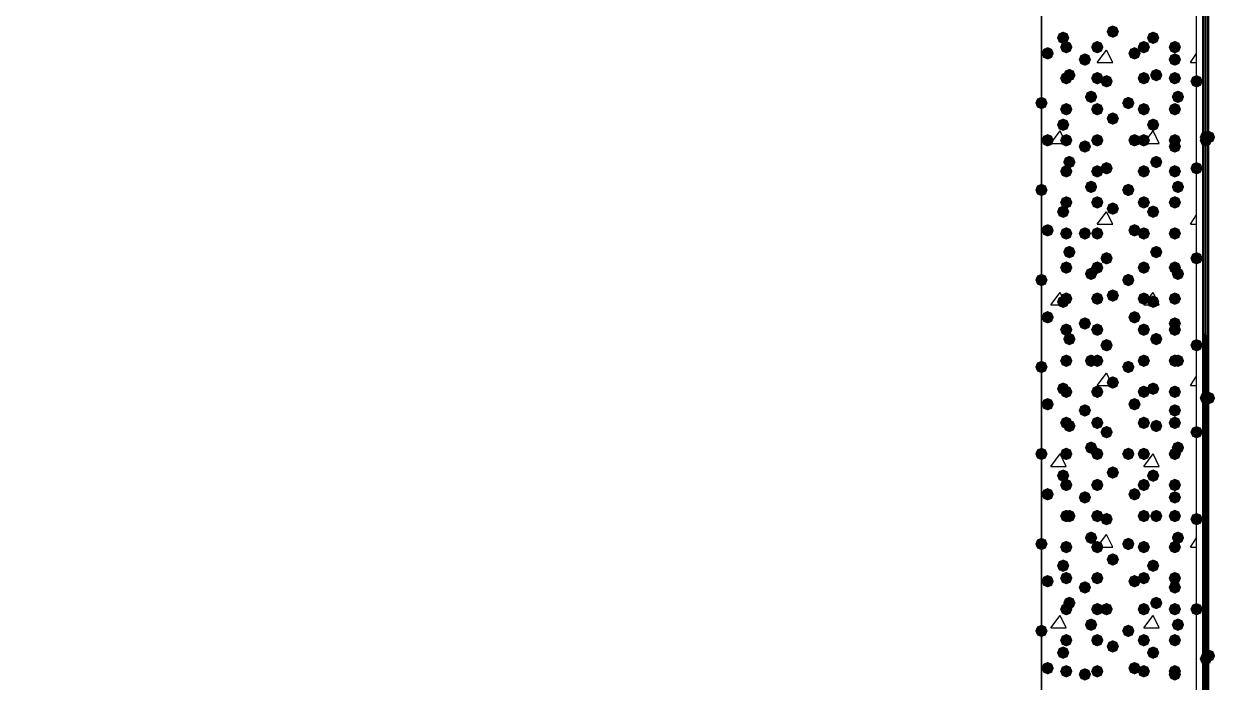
# Model space of a CAD drawing. Header units: millimetres. Extents: x 0 to 420, y 0 to 297.
# Drawn here: x 370.88 to 387.14, y 167.45 to 176.42 of the extents above; entities that cross this region are included whole.
import ezdxf

# ---------------------------------------------------------------- set-up
doc = ezdxf.new("R2010")
doc.units = ezdxf.units.MM
doc.layers.get('0').update_dxf_attribs({"linetype": 'CONTINUOUS'})

msp = doc.modelspace()

# ---------------------------------------------------------------- hatches: boundary and pattern name
at = {"true_color": 0x000007}
h = msp.add_hatch(color=0, dxfattribs=at)
h.paths.add_polyline_path([(387.011333, 228.049667), (386.969, 228.049667), (387.011333, 84.455)], flags=0)
h.paths.add_polyline_path([(386.969, 228.049667), (387.011333, 84.455), (386.969, 84.455)], flags=0)
at = {"true_color": 0x000008}
for points in [[(385.826, 176.318333), (385.801129, 176.258537), (385.741333, 176.233667), (385.681537, 176.258537), (385.656667, 176.318333), (385.681537, 176.378129), (385.741333, 176.403), (385.801129, 176.378129)], [(385.148667, 176.233667), (385.123796, 176.173871), (385.064, 176.149), (385.004204, 176.173871), (384.979333, 176.233667), (385.004204, 176.293462), (385.064, 176.318333), (385.123796, 176.293463)], [(386.376333, 176.233667), (386.351462, 176.173871), (386.291667, 176.149), (386.231871, 176.173871), (386.207, 176.233667), (386.231871, 176.293462), (386.291667, 176.318333), (386.351462, 176.293463)], [(384.937, 176.022), (384.912129, 175.962204), (384.852333, 175.937333), (384.792537, 175.962204), (384.767667, 176.022), (384.792537, 176.081796), (384.852333, 176.106667), (384.912129, 176.081796)], [(385.191, 176.106667), (385.166129, 176.046871), (385.106333, 176.022), (385.046538, 176.046871), (385.021667, 176.106667), (385.046537, 176.166462), (385.106333, 176.191333), (385.166129, 176.166463)], [(385.614333, 176.106667), (385.589462, 176.046871), (385.529667, 176.022), (385.469871, 176.046871), (385.445, 176.106667), (385.469871, 176.166462), (385.529667, 176.191333), (385.589462, 176.166463)], [(386.122333, 176.022), (386.097462, 175.962204), (386.037667, 175.937333), (385.977871, 175.962204), (385.953, 176.022), (385.977871, 176.081796), (386.037667, 176.106667), (386.097462, 176.081796)], [(386.249333, 176.106667), (386.224462, 176.046871), (386.164667, 176.022), (386.104871, 176.046871), (386.08, 176.106667), (386.104871, 176.166462), (386.164667, 176.191333), (386.224462, 176.166463)], [(386.672667, 176.106667), (386.647796, 176.046871), (386.588, 176.022), (386.528204, 176.046871), (386.503333, 176.106667), (386.528204, 176.166462), (386.588, 176.191333), (386.647796, 176.166463)], [(385.445, 175.937333), (385.420129, 175.877537), (385.360333, 175.852667), (385.300538, 175.877537), (385.275667, 175.937333), (385.300537, 175.997129), (385.360333, 176.022), (385.420129, 175.997129)], [(386.672667, 175.937333), (386.647796, 175.877537), (386.588, 175.852667), (386.528204, 175.877537), (386.503333, 175.937333), (386.528204, 175.997129), (386.588, 176.022), (386.647796, 175.997129)], [(385.191, 175.683333), (385.166129, 175.623538), (385.106333, 175.598667), (385.046538, 175.623538), (385.021667, 175.683333), (385.046537, 175.743129), (385.106333, 175.768), (385.166129, 175.743129)], [(385.233333, 175.725667), (385.208463, 175.665871), (385.148667, 175.641), (385.088871, 175.665871), (385.064, 175.725667), (385.088871, 175.785462), (385.148667, 175.810333), (385.208462, 175.785463)], [(385.614333, 175.683333), (385.589462, 175.623538), (385.529667, 175.598667), (385.469871, 175.623538), (385.445, 175.683333), (385.469871, 175.743129), (385.529667, 175.768), (385.589462, 175.743129)], [(386.249333, 175.683333), (386.224462, 175.623538), (386.164667, 175.598667), (386.104871, 175.623538), (386.08, 175.683333), (386.104871, 175.743129), (386.164667, 175.768), (386.224462, 175.743129)], [(386.418667, 175.725667), (386.393796, 175.665871), (386.334, 175.641), (386.274204, 175.665871), (386.249333, 175.725667), (386.274204, 175.785462), (386.334, 175.810333), (386.393796, 175.785463)], [(386.672667, 175.683333), (386.647796, 175.623538), (386.588, 175.598667), (386.528204, 175.623538), (386.503333, 175.683333), (386.528204, 175.743129), (386.588, 175.768), (386.647796, 175.743129)], [(385.741333, 175.641), (385.716462, 175.581204), (385.656667, 175.556333), (385.596871, 175.581204), (385.572, 175.641), (385.596871, 175.700796), (385.656667, 175.725667), (385.716462, 175.700796)], [(386.969, 175.641), (386.944129, 175.581204), (386.884333, 175.556333), (386.824537, 175.581204), (386.799667, 175.641), (386.824537, 175.700796), (386.884333, 175.725667), (386.944129, 175.700796)], [(384.852333, 175.344667), (384.827462, 175.284871), (384.767667, 175.26), (384.707871, 175.284871), (384.683, 175.344667), (384.707871, 175.404462), (384.767667, 175.429333), (384.827462, 175.404463)], [(385.529667, 175.429333), (385.504796, 175.369537), (385.445, 175.344667), (385.385204, 175.369537), (385.360333, 175.429333), (385.385204, 175.489129), (385.445, 175.514), (385.504796, 175.489129)], [(386.037667, 175.344667), (386.012796, 175.284871), (385.953, 175.26), (385.893204, 175.284871), (385.868333, 175.344667), (385.893204, 175.404462), (385.953, 175.429333), (386.012796, 175.404463)], [(386.715, 175.429333), (386.690129, 175.369537), (386.630333, 175.344667), (386.570538, 175.369537), (386.545667, 175.429333), (386.570537, 175.489129), (386.630333, 175.514), (386.690129, 175.489129)], [(385.191, 175.26), (385.166129, 175.200204), (385.106333, 175.175333), (385.046538, 175.200204), (385.021667, 175.26), (385.046537, 175.319796), (385.106333, 175.344667), (385.166129, 175.319796)], [(385.614333, 175.26), (385.589462, 175.200204), (385.529667, 175.175333), (385.469871, 175.200204), (385.445, 175.26), (385.469871, 175.319796), (385.529667, 175.344667), (385.589462, 175.319796)], [(386.249333, 175.26), (386.224462, 175.200204), (386.164667, 175.175333), (386.104871, 175.200204), (386.08, 175.26), (386.104871, 175.319796), (386.164667, 175.344667), (386.224462, 175.319796)], [(386.672667, 175.26), (386.647796, 175.200204), (386.588, 175.175333), (386.528204, 175.200204), (386.503333, 175.26), (386.528204, 175.319796), (386.588, 175.344667), (386.647796, 175.319796)], [(385.148667, 175.048333), (385.123796, 174.988537), (385.064, 174.963667), (385.004204, 174.988537), (384.979333, 175.048333), (385.004204, 175.108129), (385.064, 175.133), (385.123796, 175.108129)], [(385.826, 175.133), (385.801129, 175.073204), (385.741333, 175.048333), (385.681537, 175.073204), (385.656667, 175.133), (385.681537, 175.192796), (385.741333, 175.217667), (385.801129, 175.192796)], [(386.376333, 175.048333), (386.351462, 174.988537), (386.291667, 174.963667), (386.231871, 174.988537), (386.207, 175.048333), (386.231871, 175.108129), (386.291667, 175.133), (386.351462, 175.108129)], [(384.937, 174.836667), (384.912129, 174.776871), (384.852333, 174.752), (384.792537, 174.776871), (384.767667, 174.836667), (384.792537, 174.896462), (384.852333, 174.921333), (384.912129, 174.896463)], [(385.191, 174.836667), (385.166129, 174.776871), (385.106333, 174.752), (385.046538, 174.776871), (385.021667, 174.836667), (385.046537, 174.896462), (385.106333, 174.921333), (385.166129, 174.896463)], [(385.614333, 174.836667), (385.589462, 174.776871), (385.529667, 174.752), (385.469871, 174.776871), (385.445, 174.836667), (385.469871, 174.896462), (385.529667, 174.921333), (385.589462, 174.896463)], [(386.122333, 174.836667), (386.097462, 174.776871), (386.037667, 174.752), (385.977871, 174.776871), (385.953, 174.836667), (385.977871, 174.896462), (386.037667, 174.921333), (386.097462, 174.896463)], [(386.249333, 174.836667), (386.224462, 174.776871), (386.164667, 174.752), (386.104871, 174.776871), (386.08, 174.836667), (386.104871, 174.896462), (386.164667, 174.921333), (386.224462, 174.896463)], [(386.672667, 174.836667), (386.647796, 174.776871), (386.588, 174.752), (386.528204, 174.776871), (386.503333, 174.836667), (386.528204, 174.896462), (386.588, 174.921333), (386.647796, 174.896463)], [(385.445, 174.752), (385.420129, 174.692204), (385.360333, 174.667333), (385.300538, 174.692204), (385.275667, 174.752), (385.300537, 174.811796), (385.360333, 174.836667), (385.420129, 174.811796)], [(386.672667, 174.752), (386.647796, 174.692204), (386.588, 174.667333), (386.528204, 174.692204), (386.503333, 174.752), (386.528204, 174.811796), (386.588, 174.836667), (386.647796, 174.811796)], [(385.233333, 174.540333), (385.208463, 174.480537), (385.148667, 174.455667), (385.088871, 174.480537), (385.064, 174.540333), (385.088871, 174.600129), (385.148667, 174.625), (385.208462, 174.600129)], [(386.418667, 174.540333), (386.393796, 174.480537), (386.334, 174.455667), (386.274204, 174.480537), (386.249333, 174.540333), (386.274204, 174.600129), (386.334, 174.625), (386.393796, 174.600129)], [(385.191, 174.413333), (385.166129, 174.353537), (385.106333, 174.328667), (385.046538, 174.353537), (385.021667, 174.413333), (385.046537, 174.473129), (385.106333, 174.498), (385.166129, 174.473129)], [(385.614333, 174.413333), (385.589462, 174.353537), (385.529667, 174.328667), (385.469871, 174.353537), (385.445, 174.413333), (385.469871, 174.473129), (385.529667, 174.498), (385.589462, 174.473129)], [(385.741333, 174.455667), (385.716462, 174.395871), (385.656667, 174.371), (385.596871, 174.395871), (385.572, 174.455667), (385.596871, 174.515462), (385.656667, 174.540333), (385.716462, 174.515463)], [(386.249333, 174.413333), (386.224462, 174.353537), (386.164667, 174.328667), (386.104871, 174.353537), (386.08, 174.413333), (386.104871, 174.473129), (386.164667, 174.498), (386.224462, 174.473129)], [(386.672667, 174.413333), (386.647796, 174.353537), (386.588, 174.328667), (386.528204, 174.353537), (386.503333, 174.413333), (386.528204, 174.473129), (386.588, 174.498), (386.647796, 174.473129)], [(386.969, 174.455667), (386.944129, 174.395871), (386.884333, 174.371), (386.824537, 174.395871), (386.799667, 174.455667), (386.824537, 174.515462), (386.884333, 174.540333), (386.944129, 174.515463)], [(385.529667, 174.201667), (385.504796, 174.141871), (385.445, 174.117), (385.385204, 174.141871), (385.360333, 174.201667), (385.385204, 174.261462), (385.445, 174.286333), (385.504796, 174.261463)], [(386.715, 174.201667), (386.690129, 174.141871), (386.630333, 174.117), (386.570538, 174.141871), (386.545667, 174.201667), (386.570537, 174.261462), (386.630333, 174.286333), (386.690129, 174.261463)], [(384.852333, 174.159333), (384.827462, 174.099538), (384.767667, 174.074667), (384.707871, 174.099538), (384.683, 174.159333), (384.707871, 174.219129), (384.767667, 174.244), (384.827462, 174.219129)], [(386.037667, 174.159333), (386.012796, 174.099538), (385.953, 174.074667), (385.893204, 174.099538), (385.868333, 174.159333), (385.893204, 174.219129), (385.953, 174.244), (386.012796, 174.219129)], [(385.148667, 173.863), (385.123796, 173.803204), (385.064, 173.778333), (385.004204, 173.803204), (384.979333, 173.863), (385.004204, 173.922796), (385.064, 173.947667), (385.123796, 173.922796)], [(385.191, 173.99), (385.166129, 173.930204), (385.106333, 173.905333), (385.046538, 173.930204), (385.021667, 173.99), (385.046537, 174.049796), (385.106333, 174.074667), (385.166129, 174.049796)], [(385.614333, 173.99), (385.589462, 173.930204), (385.529667, 173.905333), (385.469871, 173.930204), (385.445, 173.99), (385.469871, 174.049796), (385.529667, 174.074667), (385.589462, 174.049796)], [(385.826, 173.905333), (385.801129, 173.845537), (385.741333, 173.820667), (385.681537, 173.845537), (385.656667, 173.905333), (385.681537, 173.965129), (385.741333, 173.99), (385.801129, 173.965129)], [(386.249333, 173.99), (386.224462, 173.930204), (386.164667, 173.905333), (386.104871, 173.930204), (386.08, 173.99), (386.104871, 174.049796), (386.164667, 174.074667), (386.224462, 174.049796)], [(386.376333, 173.863), (386.351462, 173.803204), (386.291667, 173.778333), (386.231871, 173.803204), (386.207, 173.863), (386.231871, 173.922796), (386.291667, 173.947667), (386.351462, 173.922796)], [(386.672667, 173.99), (386.647796, 173.930204), (386.588, 173.905333), (386.528204, 173.930204), (386.503333, 173.99), (386.528204, 174.049796), (386.588, 174.074667), (386.647796, 174.049796)], [(384.937, 173.609), (384.912129, 173.549204), (384.852333, 173.524333), (384.792537, 173.549204), (384.767667, 173.609), (384.792537, 173.668796), (384.852333, 173.693667), (384.912129, 173.668796)], [(385.191, 173.566667), (385.166129, 173.506871), (385.106333, 173.482), (385.046538, 173.506871), (385.021667, 173.566667), (385.046537, 173.626462), (385.106333, 173.651333), (385.166129, 173.626463)], [(385.445, 173.566667), (385.420129, 173.506871), (385.360333, 173.482), (385.300538, 173.506871), (385.275667, 173.566667), (385.300537, 173.626462), (385.360333, 173.651333), (385.420129, 173.626463)], [(385.614333, 173.566667), (385.589462, 173.506871), (385.529667, 173.482), (385.469871, 173.506871), (385.445, 173.566667), (385.469871, 173.626462), (385.529667, 173.651333), (385.589462, 173.626463)], [(386.122333, 173.609), (386.097462, 173.549204), (386.037667, 173.524333), (385.977871, 173.549204), (385.953, 173.609), (385.977871, 173.668796), (386.037667, 173.693667), (386.097462, 173.668796)], [(386.249333, 173.566667), (386.224462, 173.506871), (386.164667, 173.482), (386.104871, 173.506871), (386.08, 173.566667), (386.104871, 173.626462), (386.164667, 173.651333), (386.224462, 173.626463)], [(386.672667, 173.566667), (386.647796, 173.506871), (386.588, 173.482), (386.528204, 173.506871), (386.503333, 173.566667), (386.528204, 173.626462), (386.588, 173.651333), (386.647796, 173.626463)], [(386.672667, 173.566667), (386.647796, 173.506871), (386.588, 173.482), (386.528204, 173.506871), (386.503333, 173.566667), (386.528204, 173.626462), (386.588, 173.651333), (386.647796, 173.626463)], [(385.233333, 173.312667), (385.208463, 173.252871), (385.148667, 173.228), (385.088871, 173.252871), (385.064, 173.312667), (385.088871, 173.372462), (385.148667, 173.397333), (385.208462, 173.372463)], [(385.741333, 173.228), (385.716462, 173.168204), (385.656667, 173.143333), (385.596871, 173.168204), (385.572, 173.228), (385.596871, 173.287796), (385.656667, 173.312667), (385.716462, 173.287796)], [(386.418667, 173.312667), (386.393796, 173.252871), (386.334, 173.228), (386.274204, 173.252871), (386.249333, 173.312667), (386.274204, 173.372462), (386.334, 173.397333), (386.393796, 173.372463)], [(386.969, 173.228), (386.944129, 173.168204), (386.884333, 173.143333), (386.824537, 173.168204), (386.799667, 173.228), (386.824537, 173.287796), (386.884333, 173.312667), (386.944129, 173.287796)], [(385.191, 173.101), (385.166129, 173.041204), (385.106333, 173.016333), (385.046538, 173.041204), (385.021667, 173.101), (385.046537, 173.160796), (385.106333, 173.185667), (385.166129, 173.160796)], [(385.614333, 173.101), (385.589462, 173.041204), (385.529667, 173.016333), (385.469871, 173.041204), (385.445, 173.101), (385.469871, 173.160796), (385.529667, 173.185667), (385.589462, 173.160796)], [(386.249333, 173.101), (386.224462, 173.041204), (386.164667, 173.016333), (386.104871, 173.041204), (386.08, 173.101), (386.104871, 173.160796), (386.164667, 173.185667), (386.224462, 173.160796)], [(386.672667, 173.101), (386.647796, 173.041204), (386.588, 173.016333), (386.528204, 173.041204), (386.503333, 173.101), (386.528204, 173.160796), (386.588, 173.185667), (386.647796, 173.160796)], [(384.852333, 172.931667), (384.827462, 172.871871), (384.767667, 172.847), (384.707871, 172.871871), (384.683, 172.931667), (384.707871, 172.991462), (384.767667, 173.016333), (384.827462, 172.991463)], [(385.529667, 173.016333), (385.504796, 172.956537), (385.445, 172.931667), (385.385204, 172.956537), (385.360333, 173.016333), (385.385204, 173.076129), (385.445, 173.101), (385.504796, 173.076129)], [(386.037667, 172.931667), (386.012796, 172.871871), (385.953, 172.847), (385.893204, 172.871871), (385.868333, 172.931667), (385.893204, 172.991462), (385.953, 173.016333), (386.012796, 172.991463)], [(386.715, 173.016333), (386.690129, 172.956537), (386.630333, 172.931667), (386.570538, 172.956537), (386.545667, 173.016333), (386.570537, 173.076129), (386.630333, 173.101), (386.690129, 173.076129)], [(385.826, 172.72), (385.801129, 172.660204), (385.741333, 172.635333), (385.681537, 172.660204), (385.656667, 172.72), (385.681537, 172.779796), (385.741333, 172.804667), (385.801129, 172.779796)], [(385.148667, 172.635333), (385.123796, 172.575537), (385.064, 172.550667), (385.004204, 172.575537), (384.979333, 172.635333), (385.004204, 172.695129), (385.064, 172.72), (385.123796, 172.695129)], [(385.191, 172.677667), (385.166129, 172.617871), (385.106333, 172.593), (385.046538, 172.617871), (385.021667, 172.677667), (385.046537, 172.737462), (385.106333, 172.762333), (385.166129, 172.737463)], [(385.614333, 172.677667), (385.589462, 172.617871), (385.529667, 172.593), (385.469871, 172.617871), (385.445, 172.677667), (385.469871, 172.737462), (385.529667, 172.762333), (385.589462, 172.737463)], [(386.249333, 172.677667), (386.224462, 172.617871), (386.164667, 172.593), (386.104871, 172.617871), (386.08, 172.677667), (386.104871, 172.737462), (386.164667, 172.762333), (386.224462, 172.737463)], [(386.376333, 172.635333), (386.351462, 172.575537), (386.291667, 172.550667), (386.231871, 172.575537), (386.207, 172.635333), (386.231871, 172.695129), (386.291667, 172.72), (386.351462, 172.695129)], [(386.672667, 172.677667), (386.647796, 172.617871), (386.588, 172.593), (386.528204, 172.617871), (386.503333, 172.677667), (386.528204, 172.737462), (386.588, 172.762333), (386.647796, 172.737463)], [(384.937, 172.423667), (384.912129, 172.363871), (384.852333, 172.339), (384.792537, 172.363871), (384.767667, 172.423667), (384.792537, 172.483462), (384.852333, 172.508333), (384.912129, 172.483463)], [(386.122333, 172.423667), (386.097462, 172.363871), (386.037667, 172.339), (385.977871, 172.363871), (385.953, 172.423667), (385.977871, 172.483462), (386.037667, 172.508333), (386.097462, 172.483463)], [(385.191, 172.254333), (385.166129, 172.194537), (385.106333, 172.169667), (385.046538, 172.194537), (385.021667, 172.254333), (385.046537, 172.314129), (385.106333, 172.339), (385.166129, 172.314129)], [(385.445, 172.339), (385.420129, 172.279204), (385.360333, 172.254333), (385.300538, 172.279204), (385.275667, 172.339), (385.300537, 172.398796), (385.360333, 172.423667), (385.420129, 172.398796)], [(385.614333, 172.254333), (385.589462, 172.194537), (385.529667, 172.169667), (385.469871, 172.194537), (385.445, 172.254333), (385.469871, 172.314129), (385.529667, 172.339), (385.589462, 172.314129)], [(386.249333, 172.254333), (386.224462, 172.194537), (386.164667, 172.169667), (386.104871, 172.194537), (386.08, 172.254333), (386.104871, 172.314129), (386.164667, 172.339), (386.224462, 172.314129)], [(386.672667, 172.339), (386.647796, 172.279204), (386.588, 172.254333), (386.528204, 172.279204), (386.503333, 172.339), (386.528204, 172.398796), (386.588, 172.423667), (386.647796, 172.398796)], [(386.672667, 172.254333), (386.647796, 172.194537), (386.588, 172.169667), (386.528204, 172.194537), (386.503333, 172.254333), (386.528204, 172.314129), (386.588, 172.339), (386.647796, 172.314129)], [(385.233333, 172.127333), (385.208463, 172.067537), (385.148667, 172.042667), (385.088871, 172.067537), (385.064, 172.127333), (385.088871, 172.187129), (385.148667, 172.212), (385.208462, 172.187129)], [(386.418667, 172.127333), (386.393796, 172.067537), (386.334, 172.042667), (386.274204, 172.067537), (386.249333, 172.127333), (386.274204, 172.187129), (386.334, 172.212), (386.393796, 172.187129)], [(385.741333, 172.042667), (385.716462, 171.982871), (385.656667, 171.958), (385.596871, 171.982871), (385.572, 172.042667), (385.596871, 172.102462), (385.656667, 172.127333), (385.716462, 172.102463)], [(386.969, 172.042667), (386.944129, 171.982871), (386.884333, 171.958), (386.824537, 171.982871), (386.799667, 172.042667), (386.824537, 172.102462), (386.884333, 172.127333), (386.944129, 172.102463)], [(384.852333, 171.746333), (384.827462, 171.686537), (384.767667, 171.661667), (384.707871, 171.686537), (384.683, 171.746333), (384.707871, 171.806129), (384.767667, 171.831), (384.827462, 171.806129)], [(385.191, 171.831), (385.166129, 171.771204), (385.106333, 171.746333), (385.046538, 171.771204), (385.021667, 171.831), (385.046537, 171.890796), (385.106333, 171.915667), (385.166129, 171.890796)], [(385.529667, 171.831), (385.504796, 171.771204), (385.445, 171.746333), (385.385204, 171.771204), (385.360333, 171.831), (385.385204, 171.890796), (385.445, 171.915667), (385.504796, 171.890796)], [(385.614333, 171.831), (385.589462, 171.771204), (385.529667, 171.746333), (385.469871, 171.771204), (385.445, 171.831), (385.469871, 171.890796), (385.529667, 171.915667), (385.589462, 171.890796)], [(386.037667, 171.746333), (386.012796, 171.686537), (385.953, 171.661667), (385.893204, 171.686537), (385.868333, 171.746333), (385.893204, 171.806129), (385.953, 171.831), (386.012796, 171.806129)], [(386.249333, 171.831), (386.224462, 171.771204), (386.164667, 171.746333), (386.104871, 171.771204), (386.08, 171.831), (386.104871, 171.890796), (386.164667, 171.915667), (386.224462, 171.890796)], [(386.672667, 171.831), (386.647796, 171.771204), (386.588, 171.746333), (386.528204, 171.771204), (386.503333, 171.831), (386.528204, 171.890796), (386.588, 171.915667), (386.647796, 171.890796)], [(386.715, 171.831), (386.690129, 171.771204), (386.630333, 171.746333), (386.570538, 171.771204), (386.545667, 171.831), (386.570537, 171.890796), (386.630333, 171.915667), (386.690129, 171.890796)], [(385.148667, 171.45), (385.123796, 171.390204), (385.064, 171.365333), (385.004204, 171.390204), (384.979333, 171.45), (385.004204, 171.509796), (385.064, 171.534667), (385.123796, 171.509796)], [(385.826, 171.534667), (385.801129, 171.474871), (385.741333, 171.45), (385.681537, 171.474871), (385.656667, 171.534667), (385.681537, 171.594462), (385.741333, 171.619333), (385.801129, 171.594463)], [(386.376333, 171.45), (386.351462, 171.390204), (386.291667, 171.365333), (386.231871, 171.390204), (386.207, 171.45), (386.231871, 171.509796), (386.291667, 171.534667), (386.351462, 171.509796)], [(385.191, 171.407667), (385.166129, 171.347871), (385.106333, 171.323), (385.046538, 171.347871), (385.021667, 171.407667), (385.046537, 171.467462), (385.106333, 171.492333), (385.166129, 171.467463)], [(385.614333, 171.407667), (385.589462, 171.347871), (385.529667, 171.323), (385.469871, 171.347871), (385.445, 171.407667), (385.469871, 171.467462), (385.529667, 171.492333), (385.589462, 171.467463)], [(386.249333, 171.407667), (386.224462, 171.347871), (386.164667, 171.323), (386.104871, 171.347871), (386.08, 171.407667), (386.104871, 171.467462), (386.164667, 171.492333), (386.224462, 171.467463)], [(386.672667, 171.407667), (386.647796, 171.347871), (386.588, 171.323), (386.528204, 171.347871), (386.503333, 171.407667), (386.528204, 171.467462), (386.588, 171.492333), (386.647796, 171.467463)], [(384.937, 171.238333), (384.912129, 171.178537), (384.852333, 171.153667), (384.792537, 171.178537), (384.767667, 171.238333), (384.792537, 171.298129), (384.852333, 171.323), (384.912129, 171.298129)], [(385.445, 171.153667), (385.420129, 171.093871), (385.360333, 171.069), (385.300538, 171.093871), (385.275667, 171.153667), (385.300537, 171.213462), (385.360333, 171.238333), (385.420129, 171.213463)], [(386.122333, 171.238333), (386.097462, 171.178537), (386.037667, 171.153667), (385.977871, 171.178537), (385.953, 171.238333), (385.977871, 171.298129), (386.037667, 171.323), (386.097462, 171.298129)], [(386.672667, 171.153667), (386.647796, 171.093871), (386.588, 171.069), (386.528204, 171.093871), (386.503333, 171.153667), (386.528204, 171.213462), (386.588, 171.238333), (386.647796, 171.213463)], [(385.191, 170.984333), (385.166129, 170.924537), (385.106333, 170.899667), (385.046538, 170.924537), (385.021667, 170.984333), (385.046537, 171.044129), (385.106333, 171.069), (385.166129, 171.044129)], [(385.233333, 170.942), (385.208463, 170.882204), (385.148667, 170.857333), (385.088871, 170.882204), (385.064, 170.942), (385.088871, 171.001796), (385.148667, 171.026667), (385.208462, 171.001796)], [(385.614333, 170.984333), (385.589462, 170.924537), (385.529667, 170.899667), (385.469871, 170.924537), (385.445, 170.984333), (385.469871, 171.044129), (385.529667, 171.069), (385.589462, 171.044129)], [(386.249333, 170.984333), (386.224462, 170.924537), (386.164667, 170.899667), (386.104871, 170.924537), (386.08, 170.984333), (386.104871, 171.044129), (386.164667, 171.069), (386.224462, 171.044129)], [(386.418667, 170.942), (386.393796, 170.882204), (386.334, 170.857333), (386.274204, 170.882204), (386.249333, 170.942), (386.274204, 171.001796), (386.334, 171.026667), (386.393796, 171.001796)], [(386.672667, 170.984333), (386.647796, 170.924537), (386.588, 170.899667), (386.528204, 170.924537), (386.503333, 170.984333), (386.528204, 171.044129), (386.588, 171.069), (386.647796, 171.044129)], [(385.741333, 170.857333), (385.716462, 170.797537), (385.656667, 170.772667), (385.596871, 170.797537), (385.572, 170.857333), (385.596871, 170.917129), (385.656667, 170.942), (385.716462, 170.917129)], [(386.969, 170.857333), (386.944129, 170.797537), (386.884333, 170.772667), (386.824537, 170.797537), (386.799667, 170.857333), (386.824537, 170.917129), (386.884333, 170.942), (386.944129, 170.917129)], [(385.529667, 170.645667), (385.504796, 170.585871), (385.445, 170.561), (385.385204, 170.585871), (385.360333, 170.645667), (385.385204, 170.705462), (385.445, 170.730333), (385.504796, 170.705463)], [(386.715, 170.645667), (386.690129, 170.585871), (386.630333, 170.561), (386.570538, 170.585871), (386.545667, 170.645667), (386.570537, 170.705462), (386.630333, 170.730333), (386.690129, 170.705463)], [(384.852333, 170.561), (384.827462, 170.501204), (384.767667, 170.476333), (384.707871, 170.501204), (384.683, 170.561), (384.707871, 170.620796), (384.767667, 170.645667), (384.827462, 170.620796)], [(385.191, 170.561), (385.166129, 170.501204), (385.106333, 170.476333), (385.046538, 170.501204), (385.021667, 170.561), (385.046537, 170.620796), (385.106333, 170.645667), (385.166129, 170.620796)], [(385.614333, 170.561), (385.589462, 170.501204), (385.529667, 170.476333), (385.469871, 170.501204), (385.445, 170.561), (385.469871, 170.620796), (385.529667, 170.645667), (385.589462, 170.620796)], [(386.037667, 170.561), (386.012796, 170.501204), (385.953, 170.476333), (385.893204, 170.501204), (385.868333, 170.561), (385.893204, 170.620796), (385.953, 170.645667), (386.012796, 170.620796)], [(386.249333, 170.561), (386.224462, 170.501204), (386.164667, 170.476333), (386.104871, 170.501204), (386.08, 170.561), (386.104871, 170.620796), (386.164667, 170.645667), (386.224462, 170.620796)], [(386.672667, 170.561), (386.647796, 170.501204), (386.588, 170.476333), (386.528204, 170.501204), (386.503333, 170.561), (386.528204, 170.620796), (386.588, 170.645667), (386.647796, 170.620796)], [(385.826, 170.307), (385.801129, 170.247204), (385.741333, 170.222333), (385.681537, 170.247204), (385.656667, 170.307), (385.681537, 170.366796), (385.741333, 170.391667), (385.801129, 170.366796)], [(385.148667, 170.264667), (385.123796, 170.204871), (385.064, 170.18), (385.004204, 170.204871), (384.979333, 170.264667), (385.004204, 170.324462), (385.064, 170.349333), (385.123796, 170.324463)], [(385.191, 170.137667), (385.166129, 170.077871), (385.106333, 170.053), (385.046538, 170.077871), (385.021667, 170.137667), (385.046537, 170.197462), (385.106333, 170.222333), (385.166129, 170.197463)], [(385.614333, 170.137667), (385.589462, 170.077871), (385.529667, 170.053), (385.469871, 170.077871), (385.445, 170.137667), (385.469871, 170.197462), (385.529667, 170.222333), (385.589462, 170.197463)], [(386.249333, 170.137667), (386.224462, 170.077871), (386.164667, 170.053), (386.104871, 170.077871), (386.08, 170.137667), (386.104871, 170.197462), (386.164667, 170.222333), (386.224462, 170.197463)], [(386.376333, 170.264667), (386.351462, 170.204871), (386.291667, 170.18), (386.231871, 170.204871), (386.207, 170.264667), (386.231871, 170.324462), (386.291667, 170.349333), (386.351462, 170.324463)], [(386.672667, 170.137667), (386.647796, 170.077871), (386.588, 170.053), (386.528204, 170.077871), (386.503333, 170.137667), (386.528204, 170.197462), (386.588, 170.222333), (386.647796, 170.197463)], [(384.937, 170.010667), (384.912129, 169.950871), (384.852333, 169.926), (384.792537, 169.950871), (384.767667, 170.010667), (384.792537, 170.070462), (384.852333, 170.095333), (384.912129, 170.070463)], [(385.445, 169.968333), (385.420129, 169.908537), (385.360333, 169.883667), (385.300538, 169.908537), (385.275667, 169.968333), (385.300537, 170.028129), (385.360333, 170.053), (385.420129, 170.028129)], [(386.122333, 170.010667), (386.097462, 169.950871), (386.037667, 169.926), (385.977871, 169.950871), (385.953, 170.010667), (385.977871, 170.070462), (386.037667, 170.095333), (386.097462, 170.070463)], [(386.672667, 169.968333), (386.647796, 169.908537), (386.588, 169.883667), (386.528204, 169.908537), (386.503333, 169.968333), (386.528204, 170.028129), (386.588, 170.053), (386.647796, 170.028129)], [(385.191, 169.714333), (385.166129, 169.654538), (385.106333, 169.629667), (385.046538, 169.654538), (385.021667, 169.714333), (385.046537, 169.774129), (385.106333, 169.799), (385.166129, 169.774129)], [(385.233333, 169.714333), (385.208463, 169.654538), (385.148667, 169.629667), (385.088871, 169.654538), (385.064, 169.714333), (385.088871, 169.774129), (385.148667, 169.799), (385.208462, 169.774129)], [(385.614333, 169.714333), (385.589462, 169.654538), (385.529667, 169.629667), (385.469871, 169.654538), (385.445, 169.714333), (385.469871, 169.774129), (385.529667, 169.799), (385.589462, 169.774129)], [(385.741333, 169.672), (385.716462, 169.612204), (385.656667, 169.587333), (385.596871, 169.612204), (385.572, 169.672), (385.596871, 169.731796), (385.656667, 169.756667), (385.716462, 169.731796)], [(386.249333, 169.714333), (386.224462, 169.654538), (386.164667, 169.629667), (386.104871, 169.654538), (386.08, 169.714333), (386.104871, 169.774129), (386.164667, 169.799), (386.224462, 169.774129)], [(386.418667, 169.714333), (386.393796, 169.654538), (386.334, 169.629667), (386.274204, 169.654538), (386.249333, 169.714333), (386.274204, 169.774129), (386.334, 169.799), (386.393796, 169.774129)], [(386.672667, 169.714333), (386.647796, 169.654538), (386.588, 169.629667), (386.528204, 169.654538), (386.503333, 169.714333), (386.528204, 169.774129), (386.588, 169.799), (386.647796, 169.774129)], [(386.969, 169.672), (386.944129, 169.612204), (386.884333, 169.587333), (386.824537, 169.612204), (386.799667, 169.672), (386.824537, 169.731796), (386.884333, 169.756667), (386.944129, 169.731796)], [(384.852333, 169.333333), (384.827462, 169.273537), (384.767667, 169.248667), (384.707871, 169.273537), (384.683, 169.333333), (384.707871, 169.393129), (384.767667, 169.418), (384.827462, 169.393129)], [(385.529667, 169.418), (385.504796, 169.358204), (385.445, 169.333333), (385.385204, 169.358204), (385.360333, 169.418), (385.385204, 169.477796), (385.445, 169.502667), (385.504796, 169.477796)], [(386.037667, 169.333333), (386.012796, 169.273537), (385.953, 169.248667), (385.893204, 169.273537), (385.868333, 169.333333), (385.893204, 169.393129), (385.953, 169.418), (386.012796, 169.393129)], [(386.715, 169.418), (386.690129, 169.358204), (386.630333, 169.333333), (386.570538, 169.358204), (386.545667, 169.418), (386.570537, 169.477796), (386.630333, 169.502667), (386.690129, 169.477796)], [(385.191, 169.291), (385.166129, 169.231204), (385.106333, 169.206333), (385.046538, 169.231204), (385.021667, 169.291), (385.046537, 169.350796), (385.106333, 169.375667), (385.166129, 169.350796)], [(385.614333, 169.291), (385.589462, 169.231204), (385.529667, 169.206333), (385.469871, 169.231204), (385.445, 169.291), (385.469871, 169.350796), (385.529667, 169.375667), (385.589462, 169.350796)], [(386.249333, 169.291), (386.224462, 169.231204), (386.164667, 169.206333), (386.104871, 169.231204), (386.08, 169.291), (386.104871, 169.350796), (386.164667, 169.375667), (386.224462, 169.350796)], [(386.672667, 169.291), (386.647796, 169.231204), (386.588, 169.206333), (386.528204, 169.231204), (386.503333, 169.291), (386.528204, 169.350796), (386.588, 169.375667), (386.647796, 169.350796)], [(385.148667, 169.037), (385.123796, 168.977204), (385.064, 168.952333), (385.004204, 168.977204), (384.979333, 169.037), (385.004204, 169.096796), (385.064, 169.121667), (385.123796, 169.096796)], [(385.826, 169.121667), (385.801129, 169.061871), (385.741333, 169.037), (385.681537, 169.061871), (385.656667, 169.121667), (385.681537, 169.181462), (385.741333, 169.206333), (385.801129, 169.181463)], [(386.376333, 169.037), (386.351462, 168.977204), (386.291667, 168.952333), (386.231871, 168.977204), (386.207, 169.037), (386.231871, 169.096796), (386.291667, 169.121667), (386.351462, 169.096796)], [(384.937, 168.825333), (384.912129, 168.765537), (384.852333, 168.740667), (384.792537, 168.765537), (384.767667, 168.825333), (384.792537, 168.885129), (384.852333, 168.91), (384.912129, 168.885129)], [(385.191, 168.867667), (385.166129, 168.807871), (385.106333, 168.783), (385.046538, 168.807871), (385.021667, 168.867667), (385.046537, 168.927462), (385.106333, 168.952333), (385.166129, 168.927463)], [(385.614333, 168.867667), (385.589462, 168.807871), (385.529667, 168.783), (385.469871, 168.807871), (385.445, 168.867667), (385.469871, 168.927462), (385.529667, 168.952333), (385.589462, 168.927463)], [(386.122333, 168.825333), (386.097462, 168.765537), (386.037667, 168.740667), (385.977871, 168.765537), (385.953, 168.825333), (385.977871, 168.885129), (386.037667, 168.91), (386.097462, 168.885129)], [(386.249333, 168.867667), (386.224462, 168.807871), (386.164667, 168.783), (386.104871, 168.807871), (386.08, 168.867667), (386.104871, 168.927462), (386.164667, 168.952333), (386.224462, 168.927463)], [(386.672667, 168.867667), (386.647796, 168.807871), (386.588, 168.783), (386.528204, 168.807871), (386.503333, 168.867667), (386.528204, 168.927462), (386.588, 168.952333), (386.647796, 168.927463)], [(385.445, 168.740667), (385.420129, 168.680871), (385.360333, 168.656), (385.300538, 168.680871), (385.275667, 168.740667), (385.300537, 168.800462), (385.360333, 168.825333), (385.420129, 168.800463)], [(386.672667, 168.740667), (386.647796, 168.680871), (386.588, 168.656), (386.528204, 168.680871), (386.503333, 168.740667), (386.528204, 168.800462), (386.588, 168.825333), (386.647796, 168.800463)], [(385.233333, 168.529), (385.208463, 168.469204), (385.148667, 168.444333), (385.088871, 168.469204), (385.064, 168.529), (385.088871, 168.588796), (385.148667, 168.613667), (385.208462, 168.588796)], [(386.418667, 168.529), (386.393796, 168.469204), (386.334, 168.444333), (386.274204, 168.469204), (386.249333, 168.529), (386.274204, 168.588796), (386.334, 168.613667), (386.393796, 168.588796)], [(385.191, 168.444333), (385.166129, 168.384537), (385.106333, 168.359667), (385.046538, 168.384537), (385.021667, 168.444333), (385.046537, 168.504129), (385.106333, 168.529), (385.166129, 168.504129)], [(385.614333, 168.444333), (385.589462, 168.384537), (385.529667, 168.359667), (385.469871, 168.384537), (385.445, 168.444333), (385.469871, 168.504129), (385.529667, 168.529), (385.589462, 168.504129)], [(385.741333, 168.444333), (385.716462, 168.384537), (385.656667, 168.359667), (385.596871, 168.384537), (385.572, 168.444333), (385.596871, 168.504129), (385.656667, 168.529), (385.716462, 168.504129)], [(386.249333, 168.444333), (386.224462, 168.384537), (386.164667, 168.359667), (386.104871, 168.384537), (386.08, 168.444333), (386.104871, 168.504129), (386.164667, 168.529), (386.224462, 168.504129)], [(386.672667, 168.444333), (386.647796, 168.384537), (386.588, 168.359667), (386.528204, 168.384537), (386.503333, 168.444333), (386.528204, 168.504129), (386.588, 168.529), (386.647796, 168.504129)], [(386.969, 168.444333), (386.944129, 168.384537), (386.884333, 168.359667), (386.824537, 168.384537), (386.799667, 168.444333), (386.824537, 168.504129), (386.884333, 168.529), (386.944129, 168.504129)], [(385.529667, 168.232667), (385.504796, 168.172871), (385.445, 168.148), (385.385204, 168.172871), (385.360333, 168.232667), (385.385204, 168.292462), (385.445, 168.317333), (385.504796, 168.292463)], [(386.715, 168.232667), (386.690129, 168.172871), (386.630333, 168.148), (386.570538, 168.172871), (386.545667, 168.232667), (386.570537, 168.292462), (386.630333, 168.317333), (386.690129, 168.292463)], [(384.852333, 168.148), (384.827462, 168.088204), (384.767667, 168.063333), (384.707871, 168.088204), (384.683, 168.148), (384.707871, 168.207796), (384.767667, 168.232667), (384.827462, 168.207796)], [(385.191, 168.021), (385.166129, 167.961204), (385.106333, 167.936333), (385.046538, 167.961204), (385.021667, 168.021), (385.046537, 168.080796), (385.106333, 168.105667), (385.166129, 168.080796)], [(385.614333, 168.021), (385.589462, 167.961204), (385.529667, 167.936333), (385.469871, 167.961204), (385.445, 168.021), (385.469871, 168.080796), (385.529667, 168.105667), (385.589462, 168.080796)], [(386.037667, 168.148), (386.012796, 168.088204), (385.953, 168.063333), (385.893204, 168.088204), (385.868333, 168.148), (385.893204, 168.207796), (385.953, 168.232667), (386.012796, 168.207796)], [(386.249333, 168.021), (386.224462, 167.961204), (386.164667, 167.936333), (386.104871, 167.961204), (386.08, 168.021), (386.104871, 168.080796), (386.164667, 168.105667), (386.224462, 168.080796)], [(386.672667, 168.021), (386.647796, 167.961204), (386.588, 167.936333), (386.528204, 167.961204), (386.503333, 168.021), (386.528204, 168.080796), (386.588, 168.105667), (386.647796, 168.080796)], [(385.148667, 167.851667), (385.123796, 167.791871), (385.064, 167.767), (385.004204, 167.791871), (384.979333, 167.851667), (385.004204, 167.911462), (385.064, 167.936333), (385.123796, 167.911463)], [(385.826, 167.936333), (385.801129, 167.876537), (385.741333, 167.851667), (385.681537, 167.876537), (385.656667, 167.936333), (385.681537, 167.996129), (385.741333, 168.021), (385.801129, 167.996129)], [(386.376333, 167.851667), (386.351462, 167.791871), (386.291667, 167.767), (386.231871, 167.791871), (386.207, 167.851667), (386.231871, 167.911462), (386.291667, 167.936333), (386.351462, 167.911463)], [(384.937, 167.64), (384.912129, 167.580204), (384.852333, 167.555333), (384.792537, 167.580204), (384.767667, 167.64), (384.792537, 167.699796), (384.852333, 167.724667), (384.912129, 167.699796)], [(385.191, 167.597667), (385.166129, 167.537871), (385.106333, 167.513), (385.046538, 167.537871), (385.021667, 167.597667), (385.046537, 167.657462), (385.106333, 167.682333), (385.166129, 167.657463)], [(385.445, 167.555333), (385.420129, 167.495537), (385.360333, 167.470667), (385.300538, 167.495537), (385.275667, 167.555333), (385.300537, 167.615129), (385.360333, 167.64), (385.420129, 167.615129)], [(385.614333, 167.597667), (385.589462, 167.537871), (385.529667, 167.513), (385.469871, 167.537871), (385.445, 167.597667), (385.469871, 167.657462), (385.529667, 167.682333), (385.589462, 167.657463)], [(386.122333, 167.64), (386.097462, 167.580204), (386.037667, 167.555333), (385.977871, 167.580204), (385.953, 167.64), (385.977871, 167.699796), (386.037667, 167.724667), (386.097462, 167.699796)], [(386.249333, 167.597667), (386.224462, 167.537871), (386.164667, 167.513), (386.104871, 167.537871), (386.08, 167.597667), (386.104871, 167.657462), (386.164667, 167.682333), (386.224462, 167.657463)], [(386.672667, 167.597667), (386.647796, 167.537871), (386.588, 167.513), (386.528204, 167.537871), (386.503333, 167.597667), (386.528204, 167.657462), (386.588, 167.682333), (386.647796, 167.657463)], [(386.672667, 167.555333), (386.647796, 167.495537), (386.588, 167.470667), (386.528204, 167.495537), (386.503333, 167.555333), (386.528204, 167.615129), (386.588, 167.64), (386.647796, 167.615129)]]:
    msp.add_hatch(color=0, dxfattribs=at).paths.add_polyline_path(points, flags=0)
at = {"true_color": 0x0000fe}
for points in [[(387.096, 174.879), (387.071129, 174.819204), (387.011333, 174.794333), (386.951537, 174.819204), (386.926667, 174.879), (386.951537, 174.938796), (387.011333, 174.963667), (387.071129, 174.938796)], [(387.096, 174.836667), (387.071129, 174.776871), (387.011333, 174.752), (386.951537, 174.776871), (386.926667, 174.836667), (386.951537, 174.896462), (387.011333, 174.921333), (387.071129, 174.896463)], [(387.096, 174.836667), (387.071129, 174.776871), (387.011333, 174.752), (386.951537, 174.776871), (386.926667, 174.836667), (386.951537, 174.896462), (387.011333, 174.921333), (387.071129, 174.896463)], [(387.138333, 174.879), (387.113462, 174.819204), (387.053667, 174.794333), (386.993871, 174.819204), (386.969, 174.879), (386.993871, 174.938796), (387.053667, 174.963667), (387.113462, 174.938796)], [(387.096, 171.323), (387.071129, 171.263204), (387.011333, 171.238333), (386.951537, 171.263204), (386.926667, 171.323), (386.951537, 171.382796), (387.011333, 171.407667), (387.071129, 171.382796)], [(387.096, 171.323), (387.071129, 171.263204), (387.011333, 171.238333), (386.951537, 171.263204), (386.926667, 171.323), (386.951537, 171.382796), (387.011333, 171.407667), (387.071129, 171.382796)], [(387.096, 171.323), (387.071129, 171.263204), (387.011333, 171.238333), (386.951537, 171.263204), (386.926667, 171.323), (386.951537, 171.382796), (387.011333, 171.407667), (387.071129, 171.382796)], [(387.138333, 171.323), (387.113462, 171.263204), (387.053667, 171.238333), (386.993871, 171.263204), (386.969, 171.323), (386.993871, 171.382796), (387.053667, 171.407667), (387.113462, 171.382796)], [(387.096, 167.767), (387.071129, 167.707204), (387.011333, 167.682333), (386.951537, 167.707204), (386.926667, 167.767), (386.951537, 167.826796), (387.011333, 167.851667), (387.071129, 167.826796)], [(387.096, 167.767), (387.071129, 167.707204), (387.011333, 167.682333), (386.951537, 167.707204), (386.926667, 167.767), (386.951537, 167.826796), (387.011333, 167.851667), (387.071129, 167.826796)], [(387.096, 167.767), (387.071129, 167.707204), (387.011333, 167.682333), (386.951537, 167.707204), (386.926667, 167.767), (386.951537, 167.826796), (387.011333, 167.851667), (387.071129, 167.826796)], [(387.138333, 167.809333), (387.113462, 167.749537), (387.053667, 167.724667), (386.993871, 167.749537), (386.969, 167.809333), (386.993871, 167.869129), (387.053667, 167.894), (387.113462, 167.869129)]]:
    msp.add_hatch(color=0, dxfattribs=at).paths.add_polyline_path(points, flags=0)

# ---------------------------------------------------------------- linework, layer by layer
at = {"color": 0, "true_color": 0x000007}
for points in [[(387.053667, 84.412667), (387.053667, 228.092), (387.011333, 228.092)], [(386.969, 228.049667), (386.969, 84.455)], [(387.011333, 228.049667), (387.011333, 84.412667)], [(387.011333, 228.049667), (387.011333, 84.455), (387.011333, 84.412667)], [(384.767667, 183.430333), (384.767667, 164.380333)], [(386.884333, 164.380333), (386.884333, 183.430333)]]:
    msp.add_lwpolyline(points, dxfattribs=at)
for points in [[(387.011333, 228.049667), (386.969, 228.049667), (387.011333, 84.455)], [(386.969, 228.049667), (387.011333, 84.455), (386.969, 84.455)], [(387.053667, 228.049667), (387.011333, 228.049667), (387.011333, 84.412667)], [(387.011333, 228.049667), (387.011333, 84.412667)], [(38.650333, 185.547), (38.650333, 162.263667), (386.884333, 162.263667), (386.884333, 185.547), (224.409, 185.547), (224.409, 206.756), (201.125667, 206.756), (201.125667, 185.547)], [(38.650333, 185.547), (38.650333, 162.263667), (386.884333, 162.263667), (386.884333, 185.547), (224.409, 185.547), (224.409, 206.756), (201.125667, 206.756), (201.125667, 185.547)]]:
    msp.add_lwpolyline(points, close=True, dxfattribs=at)
at = {"color": 0, "true_color": 0x0000fd}
msp.add_lwpolyline([(40.767, 164.380333), (384.767667, 164.380333), (384.767667, 183.430333), (222.292333, 183.430333), (222.292333, 204.639333), (203.242333, 204.639333), (203.242333, 183.430333), (40.767, 183.430333)], close=True, dxfattribs=at)
at = {"color": 0, "true_color": 0x000008}
for points in [[(385.529667, 175.895), (385.656667, 176.064333)], [(385.741333, 175.895), (385.656667, 176.064333)], [(385.529667, 175.895), (385.741333, 175.895)], [(386.799667, 175.895), (386.884333, 176.022)], [(386.799667, 175.895), (386.884333, 175.895)], [(384.894667, 174.794333), (385.021667, 174.963667)], [(385.106333, 174.794333), (385.021667, 174.963667)], [(386.164667, 174.794333), (386.291667, 174.963667)], [(386.376333, 174.794333), (386.291667, 174.963667)], [(384.894667, 174.794333), (385.106333, 174.794333)], [(386.164667, 174.794333), (386.376333, 174.794333)], [(385.529667, 173.693667), (385.656667, 173.863)], [(385.741333, 173.693667), (385.656667, 173.863)], [(386.799667, 173.693667), (386.884333, 173.820667)], [(385.529667, 173.693667), (385.741333, 173.693667)], [(386.799667, 173.693667), (386.884333, 173.693667)], [(384.894667, 172.593), (385.021667, 172.762333)], [(385.106333, 172.593), (385.021667, 172.762333)], [(386.164667, 172.593), (386.291667, 172.762333)], [(386.376333, 172.593), (386.291667, 172.762333)], [(384.894667, 172.593), (385.106333, 172.593)], [(386.164667, 172.593), (386.376333, 172.593)], [(385.529667, 171.492333), (385.656667, 171.661667)], [(385.741333, 171.492333), (385.656667, 171.661667)], [(386.799667, 171.492333), (386.884333, 171.619333)], [(385.529667, 171.492333), (385.741333, 171.492333)], [(386.799667, 171.492333), (386.884333, 171.492333)], [(384.894667, 170.391667), (385.021667, 170.561)], [(385.106333, 170.391667), (385.021667, 170.561)], [(386.164667, 170.391667), (386.291667, 170.561)], [(386.376333, 170.391667), (386.291667, 170.561)], [(384.894667, 170.391667), (385.106333, 170.391667)], [(386.164667, 170.391667), (386.376333, 170.391667)], [(385.529667, 169.291), (385.656667, 169.460333)], [(385.741333, 169.291), (385.656667, 169.460333)], [(386.799667, 169.291), (386.884333, 169.418)], [(385.529667, 169.291), (385.741333, 169.291)], [(386.799667, 169.291), (386.884333, 169.291)], [(384.894667, 168.190333), (385.021667, 168.359667)], [(385.106333, 168.190333), (385.021667, 168.359667)], [(386.164667, 168.190333), (386.291667, 168.359667)], [(386.376333, 168.190333), (386.291667, 168.359667)], [(384.894667, 168.190333), (385.106333, 168.190333)], [(386.164667, 168.190333), (386.376333, 168.190333)]]:
    msp.add_lwpolyline(points, dxfattribs=at)

doc.saveas('drawing.dxf')
